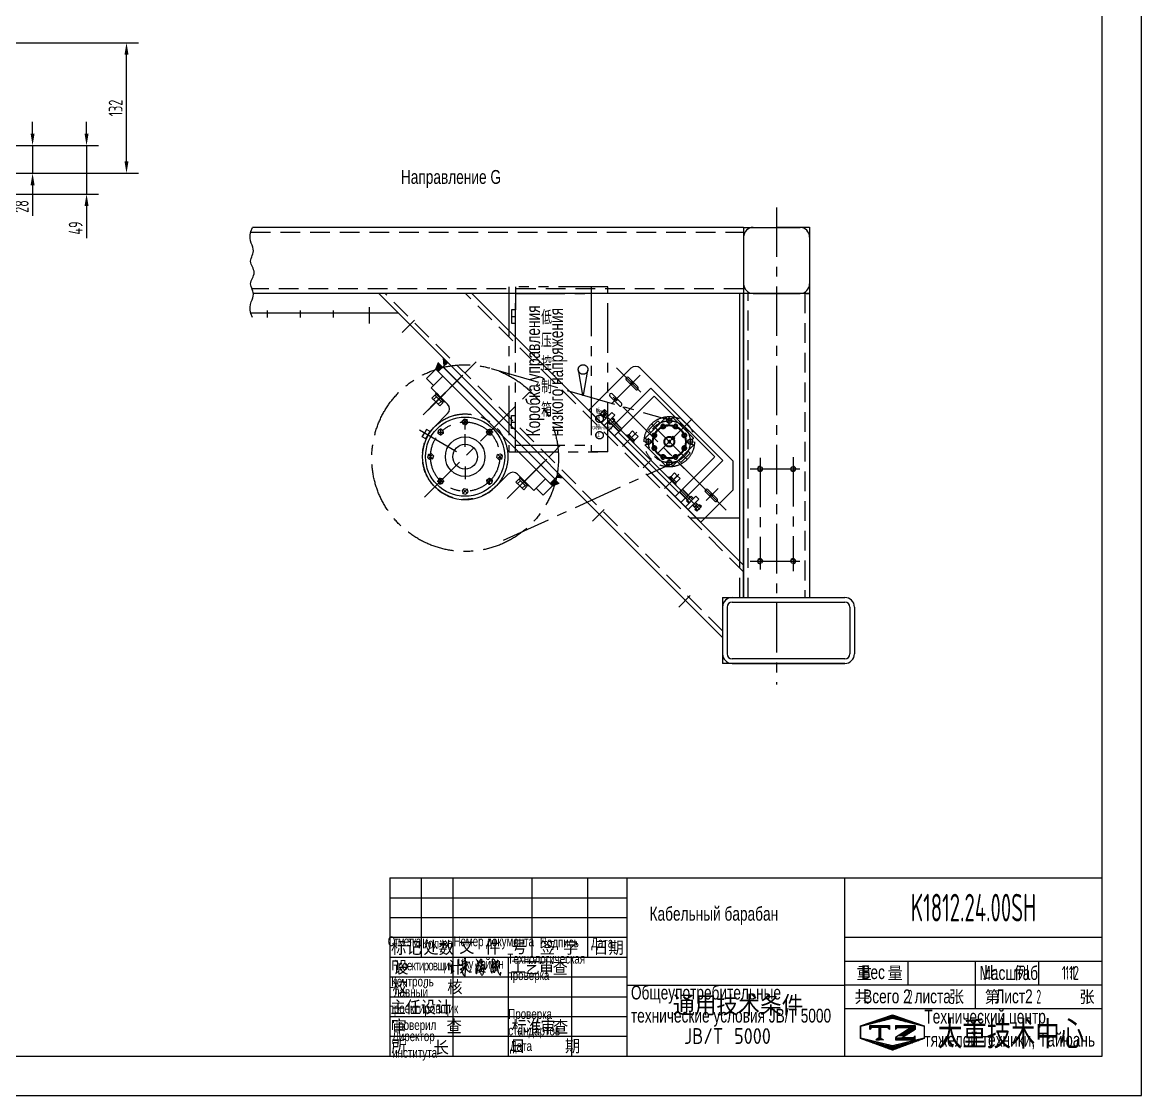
# Model space of a CAD drawing. Header units: millimetres. Extents: x 0 to 10092, y -1 to 7128.
# Drawn here: x 6697 to 10092, y 0 to 3254 of the extents above; entities that cross this region are included whole.
import ezdxf
from ezdxf.enums import TextEntityAlignment as Align

# ---------------------------------------------------------------- set-up
doc = ezdxf.new("R2010")
doc.units = ezdxf.units.MM
doc.header["$LTSCALE"] = 120
for name, pattern in [('F', [0.75, 0.5, -0.25]), ('G', [2, 1.25, -0.25, 0.25, -0.25]), ('K', [2.5, 1.25, -0.25, 0.25, -0.25, 0.25, -0.25])]:
    doc.linetypes.add(name, pattern=pattern)
for name, color, linetype in [('01', 7, 'Continuous'), ('02', 1, 'Continuous'), ('04', 2, 'F'), ('05', 4, 'G'), ('07', 6, 'K'), ('08', 1, 'Continuous'), ('11', 3, 'Continuous'), ('THICK', 7, 'Continuous')]:
    doc.layers.add(name, color=color, linetype=linetype)
doc.styles.add('HZLIB', font='TXT', dxfattribs={"width": 0.8, "bigfont": 'hztxt.shx'})
doc.styles.get("Standard").update_dxf_attribs({"font": 'isocp', "width": 0.707, "bigfont": 'intecad.shx'})
doc.dimstyles.new('INTE', dxfattribs={"dimscale": 12, "dimtxt": 3.5, "dimasz": 3, "dimexe": 3, "dimexo": 0, "dimgap": 1, "dimtad": 1, "dimdec": 3, "dimdsep": 46, "dimtxsty": 'Standard', "dimcen": 0, "dimclrd": 1, "dimclre": 1, "dimclrt": 3, "dimaunit": 1, "dimadec": 0, "dimazin": 0, "dimtfac": 1, "dimtdec": 3, "dimtmove": 0, "dimatfit": 0, "dimfxl": 3, "dimarcsym": 0})

# ---------------------------------------------------------------- blocks, each defined once
blk = doc.blocks.new('A$C5E6C1A89')
for p, q in [((0, 6), (3, 7.7)), ((0, 6), (3, 4.2)), ((3, 11.1), (6, 9.4)), ((3, 11.1), (3, 7.7)), ((3, 4.2), (3, 0.8)), ((3, 0.8), (6, 2.5)), ((6, 9.4), (9, 11.1)), ((6, 2.5), (9, 0.8)), ((9, 11.1), (9, 7.7)), ((9, 7.7), (11.9, 6)), ((9, 4.2), (11.9, 6)), ((9, 4.2), (9, 0.8))]:
    blk.add_line(p, q)
blk.add_circle((6, 6), 5.97)
blk = doc.blocks.new('ERWEREW')
at = {"layer": '07', "color": 6, "linetype": 'K'}
for p, q in [((2799.4, 3793.8), (2787.5, 3805.7)), ((2799.1, 3804.8), (2794.7, 3809.3)), ((2796.8, 3814.4), (2879.9, 3814.4)), ((2875.9, 3792.4), (2890.6, 3807.1)), ((2877.8, 3805.1), (2882, 3809.3)), ((2778.8, 3796.4), (2778.8, 3713.3)), ((2788.4, 3794), (2783.9, 3798.5)), ((2834.4, 3774.3), (2834.4, 3766.3)), ((2834.4, 3774.3), (2842.3, 3774.3)), ((2842.3, 3774.3), (2842.3, 3766.3)), ((2888.6, 3794.4), (2892.8, 3798.5)), ((2897.9, 3796.4), (2897.9, 3713.3)), ((2795.3, 3754.9), (2883.1, 3754.9)), ((2834.4, 3766.3), (2842.3, 3766.3)), ((2783.9, 3711.2), (2788, 3715.3)), ((2785.8, 3702.3), (2801.1, 3717.6)), ((2794.7, 3700.4), (2798.8, 3704.6)), ((2891, 3702.2), (2875.5, 3717.7)), ((2882, 3700.4), (2877.5, 3704.9)), ((2892.8, 3711.2), (2888.3, 3715.7)), ((2796.8, 3695.3), (2879.9, 3695.3))]:
    blk.add_line(p, q, dxfattribs=at)
for radius in [50.8, 3.42]:
    blk.add_circle((2838.3, 3754.9), radius, dxfattribs=at)
for centre, radius, start, end in [((2838.3, 3754.9), 63.5, 122.1372, 146.9016), ((2793.4, 3799.8), 7.63, 221.5539, 48.4461), ((2796.8, 3811.4), 3, 90, 225), ((2818.9, 3801.8), 8.03, 207.0316, 17.9684), ((2838.3, 3754.9), 50.8, 74.2343, 105.7657), ((2838.3, 3754.9), 48.8, 76.4553, 103.5447), ((2857.8, 3801.8), 8.03, 162.0316, 332.9684), ((2838.3, 3754.9), 63.5, 29.6063, 58.3724), ((2883.2, 3799.8), 7.62, 135, 315), ((2879.9, 3811.4), 3, 315, 90), ((2781.8, 3796.4), 3, 45, 180), ((2838.3, 3754.9), 50.8, 164.2343, 195.7657), ((2791.4, 3774.3), 8.03, 252.0316, 62.9684), ((2838.3, 3754.9), 50.8, 119.2343, 150.7657), ((2838.3, 3754.9), 48.8, 121.4553, 148.5447), ((2838.3, 3754.9), 15.9, 104.5232, 75.4768), ((2838.3, 3754.9), 13.9, 106.6736, 73.3264), ((2838.3, 3754.9), 50.8, 29.2343, 60.7657), ((2838.3, 3754.9), 48.8, 31.4553, 58.5447), ((2885.3, 3774.3), 8.03, 117.0316, 287.9684), ((2838.3, 3754.9), 50.8, 344.2343, 15.7657), ((2894.9, 3796.4), 3, 0, 135), ((2791.4, 3735.4), 8.03, 297.0316, 107.9684), ((2838.3, 3754.9), 48.8, 166.4553, 193.5447), ((2885.3, 3735.4), 8.03, 72.0316, 242.9684), ((2838.3, 3754.9), 48.8, 346.4553, 13.5447), ((2781.8, 3713.3), 3, 180, 315), ((2838.3, 3754.9), 63.5, 208.4941, 235.3568), ((2793.4, 3710), 7.62, 315, 135), ((2796.8, 3698.3), 3, 135, 270), ((2838.3, 3754.9), 50.8, 209.2343, 240.7657), ((2838.3, 3754.9), 48.8, 211.4553, 238.5447), ((2818.9, 3707.9), 8.03, 342.0316, 152.9684), ((2838.3, 3754.9), 50.8, 254.2343, 285.7657), ((2838.3, 3754.9), 48.8, 256.4553, 283.5447), ((2857.8, 3707.9), 8.03, 27.0316, 197.9684), ((2838.3, 3754.9), 50.8, 299.2343, 330.7657), ((2838.3, 3754.9), 48.8, 301.4553, 328.5447), ((2838.3, 3754.9), 63.5, 301.38, 325.029), ((2883.2, 3710), 7.63, 41.5539, 228.4461), ((2879.9, 3698.3), 3, 270, 45), ((2894.9, 3713.3), 3, 225, 0)]:
    blk.add_arc(centre, radius, start, end, dxfattribs=at)
for p, rotation in [((2818.9, 3793.3), 45), ((2797.4, 3768.3), 90), ((2876.8, 3774.3), 315), ((2799.8, 3735.4), 135), ((2879.3, 3741.4), 270), ((2824.9, 3713.9), 180), ((2857.8, 3716.4), 225)]:
    blk.add_blockref('A$C5E6C1A89', p, dxfattribs=dict(at, rotation=rotation))
blk.add_blockref('A$C5E6C1A89', (2851.8, 3795.8), dxfattribs=at)
blk = doc.blocks.new('A$C59D37066')
blk.add_line((401.3, 51.6), (141.3, 51.6))
at = {"layer": '01', "color": 7, "linetype": 'Continuous'}
for p, q in [((31.3, 205.6), (31.3, 25.6)), ((271.3, 225.6), (51.3, 225.6)), ((271.3, 225.6), (450.3, 225.6)), ((511.3, 164.6), (450.3, 225.6)), ((46.3, 180.6), (86.3, 180.6)), ((86.3, 170.6), (46.3, 170.6)), ((271.3, 195.6), (141.3, 195.6)), ((141.3, 195.6), (141.3, 51.6)), ((271.3, 195.6), (401.3, 195.6)), ((401.3, 194.6), (401.3, 50.6)), ((511.3, 164.6), (511.3, 25.6)), ((46.3, 110.6), (86.3, 110.6)), ((496.3, 110.6), (456.3, 110.6)), ((86.3, 100.6), (46.3, 100.6)), ((456.3, 100.6), (496.3, 100.6)), ((141.3, 51.6), (141.3, 25.6)), ((401.3, 41.6), (141.3, 41.6)), ((401.3, 51.6), (401.3, 25.6)), ((511.3, 25.6), (31.3, 25.6))]:
    blk.add_line(p, q, dxfattribs=at)
at = {"layer": '01'}
for p, q in [((201.7, 150.6), (201.7, 130.6)), ((201.7, 150.6), (211.7, 150.6)), ((211.7, 150.6), (211.7, 130.6)), ((340.8, 150.6), (330.8, 150.6)), ((330.8, 150.6), (330.8, 130.6)), ((340.8, 150.6), (340.8, 130.6)), ((201.7, 110.6), (201.7, 130.6)), ((201.7, 110.6), (211.7, 110.6)), ((211.7, 110.6), (211.7, 130.6)), ((330.8, 110.6), (330.8, 130.6)), ((340.8, 110.6), (330.8, 110.6)), ((340.8, 110.6), (340.8, 130.6)), ((97.3, 70.6), (85.3, 70.6)), ((85.3, 70.6), (85.3, 25.6)), ((97.3, 25.6), (97.3, 70.6)), ((169.3, 74.7), (169.3, 58.7)), ((181.3, 74.7), (169.3, 74.7)), ((181.3, 74.7), (193.3, 74.7)), ((193.3, 74.7), (193.3, 58.7)), ((349.3, 74.7), (349.3, 58.7)), ((361.3, 74.7), (349.3, 74.7)), ((361.3, 74.7), (373.3, 74.7)), ((373.3, 74.7), (373.3, 58.7)), ((445.3, 70.6), (457.3, 70.6)), ((445.3, 25.6), (445.3, 70.6)), ((457.3, 70.6), (457.3, 25.6)), ((63.8, 50.6), (63.8, 60.6)), ((63.8, 60.6), (71.3, 60.6)), ((71.3, 56.6), (63.8, 56.6)), ((63.8, 50.6), (63.8, 40.6)), ((71.3, 44.6), (63.8, 44.6)), ((63.8, 40.6), (71.3, 40.6)), ((71.3, 60.6), (71.3, 50.6)), ((71.3, 56.6), (85.3, 56.6)), ((71.3, 40.6), (71.3, 50.6)), ((71.3, 44.6), (85.3, 44.6)), ((76.5, 56.6), (76.5, 50.6)), ((76.5, 44.6), (76.5, 50.6)), ((108.1, 60.6), (97.3, 60.6)), ((108.1, 56.6), (97.3, 56.6)), ((108.1, 44.6), (97.3, 44.6)), ((108.1, 40.6), (97.3, 40.6)), ((108.1, 50.6), (108.1, 60.6)), ((108.1, 56.6), (141.3, 56.6)), ((108.1, 50.6), (108.1, 40.6)), ((108.1, 44.6), (141.3, 44.6)), ((141.3, 56.6), (141.3, 50.6)), ((141.3, 44.6), (141.3, 50.6)), ((166.3, 54.6), (166.3, 51.6)), ((181.3, 54.6), (166.3, 54.6)), ((166.3, 51.6), (181.3, 51.6)), ((169.1, 58.7), (169.1, 54.6)), ((181.3, 58.7), (169.1, 58.7)), ((169.1, 54.6), (181.3, 54.6)), ((169.3, 58.7), (181.3, 58.7)), ((181.3, 58.7), (193.5, 58.7)), ((193.3, 58.7), (181.3, 58.7)), ((181.3, 54.6), (196.3, 54.6)), ((193.5, 54.6), (181.3, 54.6)), ((196.3, 51.6), (181.3, 51.6)), ((193.5, 58.7), (193.5, 54.6)), ((196.3, 54.6), (196.3, 51.6)), ((346.3, 54.6), (346.3, 51.6)), ((361.3, 54.6), (346.3, 54.6)), ((346.3, 51.6), (361.3, 51.6)), ((349.1, 58.7), (349.1, 54.6)), ((361.3, 58.7), (349.1, 58.7)), ((349.1, 54.6), (361.3, 54.6)), ((349.3, 58.7), (361.3, 58.7)), ((361.3, 58.7), (373.5, 58.7)), ((373.3, 58.7), (361.3, 58.7)), ((361.3, 54.6), (376.3, 54.6)), ((373.5, 54.6), (361.3, 54.6)), ((376.3, 51.6), (361.3, 51.6)), ((373.5, 58.7), (373.5, 54.6)), ((376.3, 54.6), (376.3, 51.6)), ((445.3, 56.6), (401.3, 56.6)), ((401.3, 44.6), (401.3, 56.6)), ((445.3, 44.6), (401.3, 44.6)), ((434.5, 60.6), (445.3, 60.6)), ((434.5, 60.6), (434.5, 40.6)), ((434.5, 40.6), (445.3, 40.6)), ((471.3, 56.6), (457.3, 56.6)), ((471.3, 44.6), (457.3, 44.6)), ((466, 56.6), (466, 50.6)), ((466, 44.6), (466, 50.6)), ((471.3, 60.6), (471.3, 50.6)), ((478.8, 60.6), (471.3, 60.6)), ((471.3, 56.6), (478.8, 56.6)), ((471.3, 40.6), (471.3, 50.6)), ((471.3, 44.6), (478.8, 44.6)), ((478.8, 40.6), (471.3, 40.6)), ((478.8, 50.6), (478.8, 60.6)), ((478.8, 50.6), (478.8, 40.6)), ((85.3, 25.6), (97.3, 25.6)), ((457.3, 25.6), (445.3, 25.6))]:
    blk.add_line(p, q, dxfattribs=at)
for centre in [(226.4, 175.5), (316.2, 175.5), (226.4, 85.7), (316.2, 85.7)]:
    blk.add_circle(centre, 7.5, dxfattribs=at)
at = {"layer": '01', "color": 7, "linetype": 'Continuous'}
blk.add_circle((271.3, 130.6), 50.8, dxfattribs=at)
for centre, radius, start, end in [((51.3, 205.6), 20, 90, 180), ((46.3, 175.6), 5, 90, 270), ((86.3, 175.6), 5, 270, 90), ((46.3, 105.6), 5, 90, 270), ((86.3, 105.6), 5, 270, 90), ((456.3, 105.6), 5, 90, 270), ((496.3, 105.6), 5, 270, 90)]:
    blk.add_arc(centre, radius, start, end, dxfattribs=at)
at = {"layer": '02'}
for p, q in [((85.3, 55.4), (76.5, 55.4)), ((85.3, 45.8), (76.5, 45.8)), ((141.3, 55.4), (108.1, 55.4)), ((141.3, 45.8), (108.1, 45.8)), ((401.3, 55.4), (434.5, 55.4)), ((401.3, 45.8), (434.5, 45.8)), ((457.3, 55.4), (466, 55.4)), ((457.3, 45.8), (466, 45.8))]:
    blk.add_line(p, q, dxfattribs=at)
at = {"layer": '04', "color": 2, "linetype": 'F'}
for p, q in [((116.3, 205.6), (426.3, 205.6)), ((116.3, 205.6), (116.3, 25.6)), ((426.3, 205.6), (426.3, 25.6))]:
    blk.add_line(p, q, dxfattribs=at)
at = {"layer": '05', "color": 4, "linetype": 'G'}
for p, q in [((66.3, 210.6), (66.3, 88)), ((271.3, 228.4), (271.3, 0)), ((476.3, 135.3), (476.3, 83)), ((181.3, 81.1), (181.3, 20.2)), ((361.3, 81.1), (361.3, 20.2))]:
    blk.add_line(p, q, dxfattribs=at)
at = {"layer": '05'}
for p, q in [((0, 175.6), (104.1, 175.6)), ((345.8, 130.6), (195.7, 130.6)), ((540.4, 105.6), (271.3, 105.6)), ((361.3, 77.9), (361.3, 30.8)), ((60.7, 50.6), (144.8, 50.6)), ((481.8, 50.6), (397.7, 50.6))]:
    blk.add_line(p, q, dxfattribs=at)
at = {"layer": '05', "color": 4, "linetype": 'G'}
blk.add_circle((271.3, 130.6), 63.5, dxfattribs=at)
at = {"layer": '01', "color": 7, "linetype": 'Continuous', "xscale": -1}
blk.add_blockref('ERWEREW', (3109.6, -3624.3), dxfattribs=at)
at = {"layer": '02', "width": 0.605172}
blk.add_text('●', height=2.5, dxfattribs=at).set_placement((340.8, 138.3), (342.3, 138.3), align=Align.FIT)
blk = doc.blocks.new('A$C68463009')
at = {"layer": '07', "color": 6, "linetype": 'K'}
for p, q in [((0, 500), (0, 0)), ((300, 500), (0, 500)), ((20, 500), (20, 430)), ((20, 480), (250, 480)), ((20, 0), (20, 480)), ((250, 500), (250, 0)), ((300, 0), (300, 500)), ((8, 430), (8, 390)), ((20, 430), (8, 430)), ((8, 410), (20, 410)), ((8, 390), (20, 390)), ((210.4, 248.7), (223.3, 171.7)), ((226.6, 171.7), (239.1, 246.9)), ((223.3, 171.7), (226.6, 171.7)), ((8, 70), (8, 110)), ((8, 110), (20, 110)), ((8, 90), (20, 90)), ((20, 70), (8, 70)), ((20, 0), (20, 70)), ((300, 50), (300, 100)), ((300, 0), (300, 50)), ((0, 0), (300, 0)), ((20, 20), (250, 20)), ((300, 0), (250, 0))]:
    blk.add_line(p, q, dxfattribs=at)
for centre, radius in [((224.9, 249.3), 14.5), ((275, 100), 11.2), ((275, 50), 11.2)]:
    blk.add_circle(centre, radius, dxfattribs=at)
at = {"layer": '07', "color": 6, "linetype": 'K', "char_height": 14, "attachment_point": 1}
for s, insert, width in [('启动', (263.2, 130), 25.356), ('停止', (263, 81.2), 25.358)]:
    blk.add_mtext(s, dxfattribs=dict(at, insert=insert, width=width))
at = {"layer": '11', "color": 3, "linetype": 'Continuous', "insert": (97.7, 428.6), "char_height": 42, "width": 5.286, "attachment_point": 1}
blk.add_mtext('低压控制箱', dxfattribs=at)
blk = doc.blocks.new('*U63')
at = {"layer": '01'}
for p, q in [((0, 8.9), (-8, 4.3)), ((-8, 4.3), (-8, 0)), ((-8, -4.3), (-8, 0)), ((8, 4.3), (0, 8.9)), ((8, 0), (8, 4.3)), ((8, 0), (8, -4.3)), ((0, -8.9), (-8, -4.3)), ((8, -4.3), (0, -8.9))]:
    blk.add_line(p, q, dxfattribs=at)
at = {"layer": '05'}
for p, q in [((-9.9, 0), (9.3, 0)), ((0, -10.7), (0, 10.3))]:
    blk.add_line(p, q, dxfattribs=at)
blk = doc.blocks.new('*D141')
at = {"layer": '08', "color": 1, "lineweight": -2}
for p, q in [((6728.3, 2916.7), (6728.3, 2952.7)), ((6310.3, 2880.7), (6764.3, 2880.7)), ((6728.3, 2880.7), (6728.3, 2796.7)), ((6305.5, 2796.7), (6764.3, 2796.7)), ((6728.3, 2760.7), (6728.3, 2667.3))]:
    blk.add_line(p, q, dxfattribs=at)
at = {"layer": '08', "color": 1}
for points in [[(6722.3, 2916.7), (6734.3, 2916.7), (6728.3, 2880.7)], [(6722.3, 2760.7), (6734.3, 2760.7), (6728.3, 2796.7)]]:
    blk.add_solid(points, dxfattribs=at)
at = {"layer": 'Defpoints', "color": 0}
for p in [(6310.3, 2880.7), (6305.5, 2796.7), (6728.3, 2796.7)]:
    blk.add_point(p, dxfattribs=at)
at = {"layer": '08', "color": 3, "insert": (6695.3, 2696), "char_height": 42, "attachment_point": 5, "rotation": 90}
blk.add_mtext('28', dxfattribs=at)
blk = doc.blocks.new('*D142')
at = {"layer": '08', "color": 1, "lineweight": -2}
for p, q in [((6892, 2916.7), (6892, 2952.7)), ((6265.3, 2880.7), (6928, 2880.7)), ((6892, 2880.7), (6892, 2733.7)), ((6158.5, 2733.7), (6928, 2733.7)), ((6892, 2697.7), (6892, 2600))]:
    blk.add_line(p, q, dxfattribs=at)
at = {"layer": '08', "color": 1}
for points in [[(6886, 2916.7), (6898, 2916.7), (6892, 2880.7)], [(6886, 2697.7), (6898, 2697.7), (6892, 2733.7)]]:
    blk.add_solid(points, dxfattribs=at)
at = {"layer": 'Defpoints', "color": 0}
for p in [(6265.3, 2880.7), (6158.5, 2733.7), (6892, 2733.7)]:
    blk.add_point(p, dxfattribs=at)
at = {"layer": '08', "color": 3, "insert": (6859, 2630.8), "char_height": 42, "attachment_point": 5, "rotation": 90}
blk.add_mtext('49', dxfattribs=at)
blk = doc.blocks.new('*D149')
at = {"layer": '08', "color": 1, "lineweight": -2}
for p, q in [((6664.1, 3192.7), (7049.1, 3192.7)), ((7013.1, 2832.7), (7013.1, 3156.7)), ((6305.5, 2796.7), (7049.1, 2796.7))]:
    blk.add_line(p, q, dxfattribs=at)
at = {"layer": '08', "color": 1}
for points in [[(7007.1, 3156.7), (7019.1, 3156.7), (7013.1, 3192.7)], [(7007.1, 2832.7), (7019.1, 2832.7), (7013.1, 2796.7)]]:
    blk.add_solid(points, dxfattribs=at)
at = {"layer": 'Defpoints', "color": 0}
for p in [(6664.1, 3192.7), (7013.1, 3192.7), (6305.5, 2796.7)]:
    blk.add_point(p, dxfattribs=at)
at = {"layer": '08', "color": 3, "insert": (6980.1, 2994.7), "char_height": 42, "attachment_point": 5, "rotation": 90}
blk.add_mtext('132', dxfattribs=at)
blk = doc.blocks.new('*X171')
at = {"color": 0}
for p, q in [((122.34, 4.5), (123.72, 4.5)), ((122.82, 4.8), (123.24, 4.8))]:
    blk.add_line(p, q, dxfattribs=at)
blk = doc.blocks.new('*X170')
at = {"color": 0}
for p, q in [((120.53, 7.8), (125.53, 7.8)), ((120.53, 7.5), (125.53, 7.5)), ((120.53, 7.2), (120.79, 7.2)), ((125.27, 7.2), (125.53, 7.2))]:
    blk.add_line(p, q, dxfattribs=at)
blk = doc.blocks.new('*X169')
at = {"color": 0}
for p, q in [((120.66, 8.7), (121.92, 8.7)), ((121.52, 9), (123.12, 9)), ((122.38, 9.3), (124.32, 9.3)), ((123.24, 9.6), (125.52, 9.6)), ((124.1, 9.9), (128.52, 9.9)), ((124.97, 10.2), (127.67, 10.2)), ((125.83, 10.5), (126.82, 10.5)), ((127.02, 9.6), (129.37, 9.6)), ((128.22, 9.3), (130.22, 9.3)), ((129.42, 9), (131.07, 9)), ((130.62, 8.7), (131.92, 8.7)), ((118.22, 7.8), (118.32, 7.8)), ((118.22, 7.5), (118.27, 7.5)), ((118.22, 7.2), (118.27, 7.2)), ((118.22, 6.9), (118.27, 6.9)), ((118.22, 6.6), (118.27, 6.6)), ((118.22, 6.3), (118.27, 6.3)), ((118.22, 6), (118.27, 6)), ((118.22, 5.7), (118.27, 5.7)), ((118.94, 8.1), (119.52, 8.1)), ((119.8, 8.4), (120.72, 8.4)), ((131.82, 8.4), (132.77, 8.4)), ((133.02, 8.1), (133.62, 8.1)), ((134.22, 7.8), (134.32, 7.8)), ((134.27, 7.5), (134.32, 7.5)), ((134.27, 7.2), (134.32, 7.2)), ((134.27, 6.9), (134.32, 6.9)), ((134.27, 6.6), (134.32, 6.6)), ((134.27, 6.3), (134.32, 6.3)), ((134.27, 6), (134.32, 6)), ((134.27, 5.7), (134.32, 5.7)), ((118.22, 5.4), (118.27, 5.4)), ((118.22, 5.1), (118.27, 5.1)), ((118.22, 4.8), (118.27, 4.8)), ((118.79, 4.5), (119.42, 4.5)), ((119.61, 4.2), (120.62, 4.2)), ((120.43, 3.9), (121.82, 3.9)), ((121.26, 3.6), (123.02, 3.6)), ((122.08, 3.3), (124.22, 3.3)), ((122.91, 3), (125.42, 3)), ((127.12, 3), (129.7, 3)), ((128.32, 3.3), (130.51, 3.3)), ((129.52, 3.6), (131.32, 3.6)), ((130.72, 3.9), (132.14, 3.9)), ((131.92, 4.2), (132.95, 4.2)), ((133.12, 4.5), (133.76, 4.5)), ((134.27, 5.4), (134.32, 5.4)), ((134.27, 5.1), (134.32, 5.1)), ((134.27, 4.8), (134.32, 4.8)), ((123.73, 2.7), (128.89, 2.7)), ((124.55, 2.4), (128.07, 2.4)), ((125.38, 2.1), (127.26, 2.1)), ((126.2, 1.8), (126.45, 1.8))]:
    blk.add_line(p, q, dxfattribs=at)
blk = doc.blocks.new('*X172')
at = {"color": 0}
for p, q in [((127.06, 7.8), (132.06, 7.8)), ((127.06, 7.5), (132.06, 7.5)), ((127.06, 7.2), (127.32, 7.2)), ((128.3, 5.7), (130.1, 5.7)), ((128.77, 6), (130.57, 6)), ((129.23, 6.3), (131.04, 6.3)), ((129.7, 6.6), (131.51, 6.6)), ((130.16, 6.9), (131.98, 6.9)), ((130.62, 7.2), (132.06, 7.2)), ((127.84, 5.4), (129.64, 5.4))]:
    blk.add_line(p, q, dxfattribs=at)
blk = doc.blocks.new('*X173')
at = {"color": 0}
for p, q in [((127.06, 4.8), (132.06, 4.8)), ((127.06, 4.5), (132.06, 4.5)), ((131.84, 5.1), (132.06, 5.1))]:
    blk.add_line(p, q, dxfattribs=at)
blk = doc.blocks.new('A$C054950F6')
at = {"layer": '11', "color": 3, "linetype": 'Continuous'}
for points in [[(3.3, 39.6), (4.8, 37.2), (5.3, 31), (5.2, 30.5), (6.3, 30.6), (17.8, 35.6), (16.7, 35.6), (15.7, 35.7), (12.2, 38.2), (12.3, 41.9), (12.1, 46.1), (12.3, 46.3), (12.4, 45.7), (12.3, 44.3), (12.4, 43), (12.2, 41), (12.4, 39.7), (12.1, 0.9), (12.1, 0.5), (8, 5.3), (0.9, 18), (0.8, 17.9), (15.9, 26.9), (16.6, 27.2), (15, 25.6), (12.4, 22.8), (9.9, 18.8), (7.2, 15.2), (5.2, 12.7), (3, 10.1), (0.7, 8.2), (10.3, 19.7), (10.5, 20.6), (16.6, 16.1), (19.4, 13.7), (21.9, 11.9), (23, 10.7), (25.8, 10.6), (28.3, 10.6)], [(43, 41), (44.9, 38.3), (45.8, 35.9), (45.8, 34.6), (44.3, 32.5), (42.6, 31.6)]]:
    blk.add_spline(points, degree=3, dxfattribs=at)
at = {"layer": '11'}
for points in [[(39.9, 30.7), (39.5, 28.7), (40, 25.7), (40.3, 23.5), (39.9, 17.5), (39.8, 8.8), (41.2, 5.6), (42.1, 6.7), (42.6, 9.5), (44.7, 19), (45.8, 24.2), (47.4, 29.8), (48.8, 35.2), (52.4, 42.1), (52.9, 42.6), (54.3, 41.8), (54.1, 38.8), (52.1, 35.2), (51.2, 32.3), (53.9, 33.4), (55.9, 35), (58.2, 36.8), (58.2, 37.2), (55.4, 33.8), (54.1, 30.9), (52.8, 27.5), (50.8, 20.2), (48.1, 11.7), (47.5, 9.5), (50.1, 11.4), (52.8, 12.1), (56.8, 12.1), (60.1, 11.2), (63.6, 9.7)], [(93.9, 40.6), (95.3, 39.6), (96.5, 38.6), (96.8, 37.3)], [(43.4, 14.3), (45.9, 15.3), (49.7, 16.2), (53, 17.5), (57, 18.5), (59.4, 18.3), (62.2, 18.4), (65.3, 17.2)], [(53.3, 24.4), (57.8, 27.3), (59.3, 26.7), (59.7, 23.4), (59.5, 19), (58.7, 11.7), (57.8, 6.7), (56.4, 3.3), (55.7, 2.2), (55.7, 1.9), (54.2, 3.4), (52.8, 5.6), (51.6, 8.7)], [(53.2, 17.5), (53.7, 15), (52.7, 13.6)], [(54.8, 23.5), (55.2, 20.6), (55, 19.4)], [(95.6, 28), (96, 26.7), (96.1, 25.3), (95.6, 23.1), (93, 16.5), (91.5, 14.6), (89.9, 13.3)]]:
    blk.add_spline(points, degree=3, dxfattribs=at)
blk.add_open_spline([(80.3, 12.5), (80.3, 11.9), (80.4, 10.4), (80.5, 7), (79.6, 9.2), (79.1, 10.5), (78.2, 12.6), (78.4, 15), (77.9, 17.8), (78.6, 20.6), (79.4, 23.5), (79.1, 28.5), (83.7, 29.3), (87.3, 31.9), (90.4, 33.6), (91.9, 35.8), (93.6, 35.2), (91.5, 32.4), (89.5, 28.8), (89.2, 24.7), (82.2, 18.5), (85, 21.3), (86.4, 21.9), (87.8, 24.3), (89.9, 21.8), (87.6, 15.9), (88.6, 18.8), (87.5, 14.4), (87.3, 13.1), (86.7, 7.2), (85.9, 9.3), (85.4, 10), (84.7, 11.1), (84.5, 13), (84.1, 14.7), (83.2, 16.4), (83.3, 19.6), (82.2, 23.4), (82, 29.9), (82.8, 35.5), (80.5, 44.7), (85.1, 42.7), (87, 40.4), (88.2, 37.3), (89.2, 34.5), (89.7, 31.2), (90.9, 27), (93.1, 20.7), (95.1, 14.3), (97.2, 8), (99.1, 5.2), (102.2, 0.1), (102.1, 5.4), (102.6, 7.5), (102.8, 9.2), (102.8, 9.7)], degree=3, knots=[19.611457, 19.611457, 19.611457, 19.611457, 21.761136, 24.03852, 25.127101, 26.874809, 28.927338, 31.69047, 33.967846, 37.443215, 40.143077, 43.033837, 46.853705, 52.268438, 56.043107, 58.224383, 58.526909, 61.012788, 64.760088, 72.494874, 77.102461, 78.373317, 81.717969, 83.187962, 84.260957, 89.553387, 89.730948, 92.483928, 95.050196, 99.300146, 99.927968, 100.785158, 101.990845, 103.819829, 106.356734, 107.537157, 109.419645, 114.346467, 120.990896, 128.08363, 135.095798, 137.114492, 140.672966, 144.210308, 146.936625, 149.595501, 153.973861, 160.021666, 169.647295, 174.449933, 179.039212, 182.293291, 185.378733, 188.81987, 190.356691, 190.356691, 190.356691, 190.356691], dxfattribs=at)
blk = doc.blocks.new('*U174')
at = {"layer": 'THICK'}
for p, q in [((-180, 45), (-180, 0)), ((-180, 45), (0, 45)), ((-172, 44.98), (-172, 45)), ((-172, 25), (-172, 45)), ((-164, 0), (-164, 45)), ((-144, 25), (-144, 45)), ((-130, 25), (-130, 45)), ((-120, 0), (-120, 45)), ((-65, 0), (-65, 45)), ((0, 0), (0, 45)), ((-180, 30), (-120, 30)), ((-65, 30), (0, 30)), ((-180, 25), (-120, 25)), ((-150, 0), (-150, 25)), ((-134, 0), (-134, 25)), ((-65, 24), (0, 24)), ((-49, 18), (-49, 24)), ((-32, 12), (-32, 24)), ((-16, 18), (-16, 24)), ((-120, 17.93), (-65, 17.93)), ((-65, 18), (0, 18)), ((-65, 12), (0, 12)), ((-180, 0), (0, 0))]:
    blk.add_line(p, q, dxfattribs=at)
at = {"layer": 'THICK', "color": 3}
for p, q in [((-180, 40), (-120, 40)), ((-180, 35), (-120, 35)), ((-180, 20), (-120, 20)), ((-180, 15), (-120, 15)), ((-180, 10), (-120, 10)), ((-61.04, 7.61), (-52.93, 10.43)), ((-60.99, 7.54), (-52.99, 9.54)), ((-52.99, 9.54), (-44.99, 7.54)), ((-52.93, 10.43), (-44.93, 7.61)), ((-61.04, 4.46), (-61.04, 7.61)), ((-60.99, 4.54), (-60.99, 7.54)), ((-58.73, 6.7), (-58.73, 7.7)), ((-58.73, 7.7), (-53.73, 7.7)), ((-58.23, 7.2), (-58.73, 6.7)), ((-54.23, 7.2), (-58.23, 7.2)), ((-56.45, 7.2), (-56.45, 4.46)), ((-56.23, 7.2), (-56.23, 4.46)), ((-55.98, 7.2), (-55.98, 4.46)), ((-53.73, 6.7), (-54.23, 7.2)), ((-53.73, 7.7), (-53.73, 6.7)), ((-52.2, 7.7), (-52.2, 6.7)), ((-52.2, 7.7), (-47.2, 7.7)), ((-52.2, 6.7), (-51.7, 7.2)), ((-48.26, 7.2), (-52.2, 4.65)), ((-51.7, 7.2), (-48.26, 7.2)), ((-47.2, 6.71), (-49.76, 5.07)), ((-47.2, 7.7), (-47.2, 6.7)), ((-44.99, 7.54), (-44.99, 4.54)), ((-44.93, 7.61), (-44.93, 4.46)), ((-180, 5), (-120, 5)), ((-52.93, 1.51), (-61.04, 4.46)), ((-52.99, 2.54), (-60.99, 4.54)), ((-56.23, 4.69), (-57.2, 4.08)), ((-57.2, 4.08), (-56.23, 4.08)), ((-56.23, 4.69), (-55.26, 4.08)), ((-55.26, 4.08), (-56.23, 4.08)), ((-44.99, 4.54), (-52.99, 2.54)), ((-44.93, 4.46), (-52.93, 1.51)), ((-52.2, 4.65), (-52.2, 4.08)), ((-52.2, 4.08), (-47.2, 4.08)), ((-49.76, 5.07), (-50.52, 4.58)), ((-47.7, 4.58), (-50.52, 4.58)), ((-47.2, 5.08), (-47.7, 4.58)), ((-47.2, 4.08), (-47.2, 5.08))]:
    blk.add_line(p, q, dxfattribs=at)
at = {"xscale": 0.1000000000000227, "yscale": 0.1000000000000014, "zscale": 0.1}
blk.add_blockref('A$C054950F6', (-162.24, 20.19), dxfattribs=at)
at = {"layer": 'THICK', "color": 3}
for name in ['*X169', '*X170', '*X172', '*X171', '*X173']:
    blk.add_blockref(name, (-179.26, -0.24), dxfattribs=at)
at = {"layer": '11', "width": 0.614783}
blk.add_text('1:1', height=3.5, dxfattribs=at).set_placement((-9.24, 19.25), (-6.76, 19.25), align=Align.FIT)
at = {"layer": 'THICK', "color": 3}
for s, height, p in [('标记', 3.5, (-175.84, 27.44)), ('处数', 3.5, (-167.69, 27.44)), ('文', 3.5, (-160.55, 27.69)), ('件', 3.5, (-153.97, 27.57)), ('号', 3.5, (-147.27, 27.57)), ('日期', 3.5, (-124.75, 27.41)), ('工', 3.5, (-147.58, 22.5)), ('艺', 3.5, (-144.03, 22.5)), ('审', 3.5, (-140.42, 22.5)), ('查', 3.5, (-136.94, 22.36)), ('通用技术条件', 5, (-91.97, 12.99)), ('共          张', 3.5, (-48.72, 15.02)), ('第          张', 3.5, (-15.74, 15.02)), ('标', 3.5, (-147.32, 7.46)), ('准', 3.5, (-143.65, 7.46)), ('审', 3.5, (-140.04, 7.46)), ('查', 3.5, (-136.84, 7.46)), ('所', 3.5, (-177.7, 2.53)), ('长', 3.5, (-167.02, 2.21))]:
    blk.add_text(s, height=height, dxfattribs=at).set_placement(p, align=Align.MIDDLE)
for s, p in [('签 字', (-142.1, 25.56)), ('设     计', (-179.18, 20.57)), ('重  量', (-62.07, 19.09)), ('比  例', (-30.16, 19.17)), ('校     核', (-179.36, 15.59)), ('主任设计', (-179.87, 10.5)), ('审     查', (-179.54, 5.64)), ('日     期', (-149.6, 0.66))]:
    blk.add_text(s, height=3.5, dxfattribs=at).set_placement(p)
at = {"layer": 'THICK', "color": 3, "width": 0.8}
blk.add_text('太重技术中心', height=7, dxfattribs=at).set_placement((-41.48, 1.9))
at = {"layer": 'THICK', "color": 3, "style": 'HZLIB', "width": 0.8}
blk.add_text('JB/T 5000', height=4, dxfattribs=at).set_placement((-105.63, 3.05))
blk = doc.blocks.new('*U176')
at = {"layer": '01'}
for points in [[(831, 10), (831, 584)], [(25, 10), (831, 10)]]:
    blk.add_lwpolyline(points, dxfattribs=at)
at = {"layer": '02'}
for points in [[(841, 0), (841, 594)], [(0, 0), (841, 0)]]:
    blk.add_lwpolyline(points, dxfattribs=at)

msp = doc.modelspace()

# ---------------------------------------------------------------- hatches: boundary and pattern name
at = {"layer": '01'}
for points in [[(7958.8649, 2195.524), (7962.1771, 2198.8361), (7959.9347, 2222.7385), (7951.7939, 2202.5951)], [(8305.3473, 1849.0417), (8298.2762, 1856.1128), (8301.5883, 1859.4249), (8325.4907, 1857.1825)]]:
    msp.add_hatch(color=256, dxfattribs=at).paths.add_polyline_path(points)
at = {"layer": '01', "linetype": 'Continuous'}
for points in [[(7972.6872, 2209.986), (7961.8572, 2199.156), (7959.6149, 2223.0584)], [(7987.4691, 2223.4884), (7976.639, 2212.6584), (7974.3967, 2236.5608)], [(8325.1708, 1857.5024), (8312.0985, 1870.5748), (8301.2685, 1859.7447)], [(8339.9527, 1871.0048), (8326.8803, 1884.0772), (8316.0503, 1873.2472)]]:
    msp.add_hatch(color=7, dxfattribs=at).paths.add_polyline_path(points)
at = {"layer": '07', "linetype": 'K'}
for points in [[(7973.0071, 2209.6662), (7962.1771, 2198.8361), (7959.9347, 2222.7385)], [(8325.4907, 1857.1825), (8312.4183, 1870.2549), (8301.5883, 1859.4249)]]:
    msp.add_hatch(color=6, dxfattribs=at).paths.add_polyline_path(points)

# ---------------------------------------------------------------- linework, layer by layer
at = {"layer": '01'}
for p, q in [((8884.9641, 2632.4325), (7394.9628, 2632.4325)), ((8884.9641, 2632.4325), (8870.9641, 2632.4325)), ((8884.9641, 2632.4325), (8884.9641, 2461.4325)), ((8884.9641, 2632.4325), (8913.9641, 2632.4325)), ((8884.9641, 2632.4325), (8884.9641, 1510.4362)), ((8984.9641, 2632.9325), (9084.9641, 2632.9325)), ((9084.9641, 2632.9325), (9084.9641, 2431.9325)), ((8884.9641, 2603.4325), (8884.9641, 2602.4325)), ((9084.9641, 2603.4325), (9084.9641, 2461.4325)), ((8884.9641, 2432.4325), (7397.8334, 2432.4325)), ((8820.9641, 1389.4934), (7778.025, 2432.4325)), ((9084.9641, 2432.4325), (8884.9641, 2432.4325)), ((8884.9641, 1510.4362), (8884.9641, 2432.4325)), ((9055.9641, 2432.4325), (8913.9641, 2432.4325)), ((9055.9641, 2432.4325), (8913.9641, 2432.4325)), ((9055.9641, 2432.4325), (8913.9641, 2432.4325)), ((9084.9641, 2432.4325), (9084.9641, 1510.4362)), ((7838.025, 2372.4325), (7389.9997, 2372.4325)), ((7951.7939, 2202.5951), (7959.9347, 2222.7385)), ((8312.7382, 1869.935), (7973.3269, 2209.3463)), ((7923.5096, 2174.3108), (7951.7939, 2202.5951)), ((7944.7228, 2153.0976), (7923.5096, 2174.3108)), ((7937.6517, 2146.0265), (7973.0071, 2181.3819)), ((7973.0071, 2181.3819), (7951.7939, 2202.5951)), ((8297.9563, 1856.4326), (7958.5451, 2195.8439)), ((8284.1341, 1870.2549), (7973.0071, 2181.3819)), ((7987.1492, 2096.5291), (7937.6517, 2146.0265)), ((8602.9954, 2145.3868), (8475.7162, 2018.1076)), ((8822.1985, 1926.1837), (8602.9954, 2145.3868)), ((7939.5857, 2115.1012), (7948.4245, 2123.9401)), ((7951.4403, 2103.2466), (7939.5857, 2115.1012)), ((7953.2081, 2119.1565), (7944.3693, 2110.3177)), ((7948.4245, 2123.9401), (7960.2792, 2112.0854)), ((7953.1374, 2126.2983), (7949.6018, 2122.7627)), ((7952.8545, 2130.8237), (7950.7332, 2128.7024)), ((7950.7332, 2128.7024), (7963.8147, 2115.621)), ((7965.936, 2117.7423), (7952.8545, 2130.8237)), ((7963.8147, 2115.621), (7953.1374, 2126.2983)), ((7954.0814, 2129.5969), (7965.936, 2117.7423)), ((7967.3502, 2105.0144), (7958.5114, 2096.1755)), ((7972.1338, 2100.2308), (7960.2792, 2112.0854)), ((7963.8147, 2115.621), (7974.492, 2104.9436)), ((7976.8962, 2102.5395), (7963.8147, 2115.621)), ((7977.7907, 2105.8876), (7965.936, 2117.7423)), ((7965.936, 2117.7423), (7979.0175, 2104.6608)), ((7974.492, 2104.9436), (7970.9565, 2101.4081)), ((7951.4403, 2103.2466), (7963.295, 2091.3919)), ((7963.295, 2091.3919), (7972.1338, 2100.2308)), ((7979.0175, 2104.6608), (7976.8962, 2102.5395)), ((7948.2583, 2029.3539), (7987.1492, 2068.2448)), ((8040.1822, 2019.3754), (8040.1822, 2050.2787)), ((8822.1985, 1926.1837), (8694.9193, 1798.9045)), ((8132.1061, 1845.5062), (8170.997, 1884.397)), ((8194.1441, 1860.5428), (8202.983, 1869.3816)), ((8199.2812, 1884.397), (8248.7787, 1834.8996)), ((8202.983, 1869.3816), (8214.8376, 1857.527)), ((8207.6958, 1871.7398), (8204.1603, 1868.2043)), ((8207.413, 1876.2653), (8205.2917, 1874.144)), ((8205.2917, 1874.144), (8218.3731, 1861.0625)), ((8220.4945, 1863.1838), (8207.413, 1876.2653)), ((8218.3731, 1861.0625), (8207.6958, 1871.7398)), ((8208.6398, 1875.0385), (8220.4945, 1863.1838)), ((8248.7787, 1834.8996), (8284.1341, 1870.2549)), ((8284.1341, 1870.2549), (8305.3473, 1849.0417)), ((8205.9988, 1848.6881), (8194.1441, 1860.5428)), ((8207.7665, 1864.598), (8198.9277, 1855.7592)), ((8205.9988, 1848.6881), (8217.8534, 1836.8335)), ((8221.9087, 1850.4559), (8213.0698, 1841.6171)), ((8226.6922, 1845.6723), (8214.8376, 1857.527)), ((8217.8534, 1836.8335), (8226.6922, 1845.6723)), ((8218.3731, 1861.0625), (8229.0504, 1850.3852)), ((8231.4546, 1847.981), (8218.3731, 1861.0625)), ((8232.3491, 1851.3292), (8220.4945, 1863.1838)), ((8220.4945, 1863.1838), (8233.5759, 1850.1024)), ((8229.0504, 1850.3852), (8225.5149, 1846.8497)), ((8233.5759, 1850.1024), (8231.4546, 1847.981)), ((8255.8498, 1841.9706), (8277.063, 1820.7574)), ((8277.063, 1820.7574), (8305.3473, 1849.0417)), ((8301.5883, 1859.4249), (8325.4907, 1857.1825)), ((8305.3473, 1849.0417), (8325.4907, 1857.1825)), ((8872.9641, 1750.5372), (8742.7631, 1750.5372)), ((8820.9641, 1510.4362), (8820.9641, 1310.4362)), ((8834.9641, 1481.4362), (8834.9641, 1339.4362)), ((9206.9641, 1481.4362), (9206.9641, 1339.4362)), ((9220.9641, 1481.4362), (9220.9641, 1339.4362)), ((9191.9641, 1324.4362), (8849.9641, 1324.4362)), ((9191.9641, 1310.4362), (8820.9641, 1310.4362)), ((9191.9641, 1310.4362), (8849.9641, 1310.4362)), ((9191.9641, 1310.4362), (8849.9641, 1310.4362))]:
    msp.add_line(p, q, dxfattribs=at)
at = {"layer": '01', "color": 7, "linetype": 'Continuous'}
for p, q in [((8913.9641, 2632.4325), (9055.9641, 2632.4325)), ((8742.3142, 1750.986), (8060.8677, 2432.4325)), ((8872.9641, 1620.3362), (8872.9641, 2432.4325)), ((8913.9641, 2432.4325), (9055.9641, 2432.4325)), ((8913.9641, 2432.4325), (9055.9641, 2432.4325)), ((7958.5451, 2195.8439), (7972.6872, 2209.986)), ((7961.8572, 2199.156), (7959.6149, 2223.0584)), ((8312.4183, 1870.2549), (7973.0071, 2209.6662)), ((7973.3269, 2209.3463), (7987.4691, 2223.4884)), ((7976.639, 2212.6584), (7974.3967, 2236.5608)), ((7910.3837, 1997.3283), (7916.8966, 2008.609)), ((7923.4095, 2019.8897), (7916.8966, 2008.609)), ((7921.086, 1991.1494), (7934.1118, 2013.7107)), ((7934.1118, 2013.7107), (7923.4095, 2019.8897)), ((7921.086, 1991.1494), (7910.3837, 1997.3283)), ((8297.9563, 1856.4326), (8312.0985, 1870.5748)), ((8312.7382, 1869.935), (8326.8803, 1884.0772)), ((8301.2685, 1859.7447), (8325.1708, 1857.5024)), ((8884.9641, 1608.3362), (8742.3142, 1750.986)), ((8820.9641, 1510.4362), (9191.9641, 1510.4362)), ((8849.9641, 1496.4362), (9191.9641, 1496.4362)), ((8849.9641, 1310.4362), (9191.9641, 1310.4362)), ((8849.9641, 1310.4362), (9191.9641, 1310.4362))]:
    msp.add_line(p, q, dxfattribs=at)
at = {"layer": '01'}
for centre, radius in [((8546.4269, 2159.529), 3.4506), ((8496.9294, 2110.0315), 3.4506), ((8040.1822, 1937.43), 120), ((8786.8432, 1820.1177), 3.4506)]:
    msp.add_circle(centre, radius, dxfattribs=at)
at = {"layer": '01', "color": 7, "linetype": 'Continuous'}
for centre, radius in [((8040.1822, 1937.43), 60), ((8040.1822, 1937.43), 37.5027), ((8934.9641, 1900.4362), 6.6177), ((9034.9641, 1900.4362), 6.6177), ((8934.9641, 1620.4362), 6.6177), ((9034.9641, 1620.4362), 6.6177)]:
    msp.add_circle(centre, radius, dxfattribs=at)
at = {"layer": '01'}
for centre, radius, start, end in [((8913.9641, 2603.4325), 29, 90, 180), ((9055.9641, 2603.4325), 29, 0, 90), ((8913.9641, 2461.4325), 29, 180, 270), ((9055.9641, 2461.4325), 29, 270, 0), ((7973.0071, 2082.3869), 20, 315, 45), ((8040.1822, 1937.43), 130, 135, 315), ((8185.1391, 1870.2549), 20, 45, 135), ((8849.9641, 1481.4362), 29, 90, 180), ((8849.9641, 1481.4362), 15, 90, 180), ((9191.9641, 1481.4362), 29, 0, 90), ((9191.9641, 1481.4362), 15, 0, 90), ((8849.9641, 1339.4362), 29, 180, 270), ((8849.9641, 1339.4362), 15, 180, 270), ((9191.9641, 1339.4362), 15, 270, 0), ((9191.9641, 1339.4362), 29, 270, 0)]:
    msp.add_arc(centre, radius, start, end, dxfattribs=at)
at = {"layer": '02'}
msp.add_lwpolyline([(7394.9628, 2359.1235), (7390.26, 2371.1619), (7388.0874, 2381.7658), (7387.9006, 2391.1018), (7389.155, 2399.3369), (7391.3063, 2406.6378), (7393.8098, 2413.1714), (7396.1212, 2419.1044), (7397.6959, 2424.6038), (7398.1283, 2429.8139), (7397.5678, 2434.7906), (7396.3027, 2439.567), (7394.6212, 2444.1767), (7392.8116, 2448.6529), (7391.1621, 2453.029), (7389.9611, 2457.3383), (7389.4967, 2461.6144), (7389.9664, 2465.8848), (7391.2048, 2470.1553), (7392.9557, 2474.4257), (7394.9628, 2478.6962), (7396.97, 2482.9666), (7398.7208, 2487.2371), (7399.9593, 2491.5075), (7400.429, 2495.778), (7399.9593, 2500.0484), (7398.7208, 2504.3189), (7396.97, 2508.5893), (7394.9628, 2512.8598), (7392.9557, 2517.1302), (7391.2048, 2521.4007), (7389.9664, 2525.6712), (7389.4967, 2529.9416), (7389.9611, 2534.2176), (7391.1621, 2538.527), (7392.8116, 2542.9031), (7394.6212, 2547.3793), (7396.3027, 2551.9889), (7397.5678, 2556.7654), (7398.1283, 2561.742), (7397.6959, 2566.9522), (7396.1212, 2572.4515), (7393.8098, 2578.3846), (7391.3063, 2584.9181), (7389.155, 2592.219), (7387.9006, 2600.4541), (7388.0874, 2609.7902), (7390.26, 2620.394), (7394.9628, 2632.4325)], dxfattribs=at)
at = {"layer": '02', "color": 1, "linetype": 'Continuous'}
for centre, radius, start, end in [((8546.4269, 2159.529), 4, 315, 225), ((8496.9294, 2110.0315), 4, 315, 225), ((8934.9641, 1900.4362), 8, 90, 0), ((9034.9641, 1900.4362), 8, 180, 90), ((8786.8432, 1820.1177), 4, 315, 225), ((8934.9641, 1620.4362), 8, 0, 270), ((9034.9641, 1620.4362), 8, 270, 180)]:
    msp.add_arc(centre, radius, start, end, dxfattribs=at)
at = {"layer": '04', "color": 2, "linetype": 'F'}
for p, q in [((7389.8581, 2618.4325), (8884.9641, 2618.4325)), ((7394.9628, 2446.4325), (7393.7092, 2446.4325)), ((8884.9641, 2446.4325), (7394.9628, 2446.4325)), ((8820.9641, 1409.2924), (7797.824, 2432.4325)), ((8884.9641, 1588.5372), (8041.0688, 2432.4325)), ((8898.9641, 1510.4362), (8898.9641, 2432.4325)), ((8984.9641, 2431.9325), (9084.9641, 2431.9325)), ((9070.9641, 2432.4325), (9070.9641, 1510.4362)), ((8872.9641, 1750.5372), (8722.9641, 1750.5372)), ((8872.9641, 1510.4362), (8872.9641, 1620.3362))]:
    msp.add_line(p, q, dxfattribs=at)
at = {"layer": '05', "color": 4, "linetype": 'G'}
for p, q in [((8984.9641, 2693.3412), (8984.9641, 1247.0333)), ((7439.9641, 2380.983), (7439.9641, 2359.1235)), ((7539.9641, 2380.983), (7539.9641, 2359.1235)), ((7639.9641, 2380.983), (7639.9641, 2359.1235)), ((7749.9641, 2341.5307), (7749.9641, 2391.1045)), ((7886.2433, 2351.2828), (7848.923, 2313.9625)), ((7912.903, 2064.7093), (8059.2142, 2211.0205)), ((7927.6848, 2078.2117), (8073.996, 2224.5229)), ((7935.6074, 2087.4137), (8028.8281, 2180.6343)), ((7917.2893, 1814.5371), (8261.8118, 2159.0596)), ((8167.4614, 1810.1508), (8331.8163, 1974.5057)), ((8181.6036, 1824.293), (8327.9148, 1970.6041)), ((9034.9641, 1935.961), (9034.9641, 1590.3541)), ((8190.1658, 1832.8552), (8278.8174, 1921.5068)), ((8934.9641, 1934.0158), (8934.9641, 1595.4771)), ((8904.9641, 1900.4362), (9064.9641, 1900.4362)), ((8461.6205, 1777.6669), (8426.2667, 1742.308)), ((8904.9641, 1620.4362), (9064.9641, 1620.4362)), ((8723.25, 1516.0374), (8687.8962, 1480.6785))]:
    msp.add_line(p, q, dxfattribs=at)
at = {"layer": '05'}
for p, q in [((7954.9299, 2106.7362), (8032.4115, 2184.2178)), ((8118.7368, 2205.0318), (8677.1821, 2043.7593)), ((8559.1642, 2172.2663), (8488.6209, 2101.7229)), ((8553.4169, 2152.539), (8537.9004, 2168.0555)), ((7965.2973, 2117.1035), (7958.7973, 2110.6036)), ((7967.3871, 2119.1934), (7962.5337, 2114.34)), ((8794.6794, 1812.2816), (8489.2836, 2117.6773)), ((8013.9357, 1952.5835), (7901.5533, 2017.4675)), ((8040.1822, 1967.7369), (8040.1822, 2005.9827)), ((8040.1822, 1907.1232), (8040.1822, 1868.8774)), ((8156.8541, 1684.1137), (8685.875, 1924.9597)), ((8219.8557, 1862.5451), (8213.3557, 1856.0451)), ((8221.9455, 1864.6349), (8217.0921, 1859.7815)), ((8778.6793, 1811.9538), (8795.7304, 1829.0049))]:
    msp.add_line(p, q, dxfattribs=at)
at = {"layer": '05', "color": 4, "linetype": 'G'}
for centre, radius in [((8040.1822, 1933.0175), 283.13), ((8040.1822, 1937.4297), 129.5692), ((8040.1822, 1937.43), 105), ((8659.564, 1982.7523), 76.3545)]:
    msp.add_circle(centre, radius, dxfattribs=at)
at = {"layer": '07', "color": 6, "linetype": 'K'}
for p, q in [((7958.8649, 2195.524), (7973.0071, 2209.6662)), ((7958.8649, 2195.524), (7973.0071, 2209.6662)), ((7962.1771, 2198.8361), (7959.9347, 2222.7385)), ((8298.2762, 1856.1128), (8312.4183, 1870.2549))]:
    msp.add_line(p, q, dxfattribs=at)
at = {"layer": '07'}
for p, q in [((7973.0071, 2181.3819), (7958.8649, 2195.524)), ((7958.8649, 2195.524), (7973.0071, 2181.3819)), ((8298.2762, 1856.1128), (8284.1341, 1870.2549))]:
    msp.add_line(p, q, dxfattribs=at)

# ---------------------------------------------------------------- block references
at = {"xscale": 12, "yscale": 12, "zscale": 12}
msp.add_blockref('*U174', (9972, 120), dxfattribs=at)
at = {"layer": '01'}
msp.add_blockref('A$C68463009', (8172.964, 1952.4325), dxfattribs=at)
at = {"layer": '01', "rotation": 315}
msp.add_blockref('A$C59D37066', (8375.3899, 2082.2283), dxfattribs=at)
at = {"layer": '01', "xscale": -1}
for p, rotation in [((8040.1822, 2042.43), 134.9999999998526), ((7965.936, 2011.6763), 180), ((8114.4284, 2011.6763), 90), ((7935.1822, 1937.43), 225.0000000001474), ((8145.1822, 1937.43), 45.0000000001474), ((7965.936, 1863.1838), 270), ((8040.1822, 1832.43), 314.9999999998526)]:
    msp.add_blockref('*U63', p, dxfattribs=dict(at, rotation=rotation))
msp.add_blockref('*U63', (8114.4284, 1863.1838), dxfattribs=at)
at = {"layer": '05', "xscale": 12, "yscale": 12, "zscale": 12}
msp.add_blockref('*U176', (0, 0), dxfattribs=at)

# ---------------------------------------------------------------- texts
at = {"layer": '01', "attachment_point": 1}
for s, insert, char_height in [('{\\fArial|b0|i0|c204|p34;\\C3;Кабельный барабан}', (8599.6132, 572.4658), 42), ('{\\fArial|b0|i0|c204|p34;\\T0.8;Отметка}', (7805.3774, 483.0584), 30), ('{\\fArial|b0|i0|c204|p34;Номер документа}', (8004.9203, 482.945), 30), ('{\\fArial|b0|i0|c204|p34;Подпись}', (8266.9714, 479.9623), 30), ('{\\fArial|b0|i0|c204|p34;Дата}', (8422.7373, 479.1154), 30), ('{\\fArial|b0|i0|c204|p34;\\T0.8;Проектировщик}', (7817.5022, 409.7187), 30), ('{\\fArial|b0|i0|c204|p34;\\T0.85;Чжу Хайчэн}', (8017.1275, 415.3378), 30), ('{\\fArial|b0|i0|c204|p34;Технологическая\\Pпроверка}', (8168.4634, 430.357), 30), ('{\\fArial|b0|i0|c204|p34;Вес}', (9241.9726, 395.3096), 42), ('{\\fArial|b0|i0|c204|p34;Масштаб}', (9600.3741, 392.7556), 42), ('{\\fArial|b0|i0|c204|p34;Контроль}', (7815.7709, 361.0404), 30), ('{\\fArial|b0|i0|c204|p34;Главный\\Pпроектировщик}', (7807.9969, 329.7062), 30), ('{\\fArial|b0|i0|c204|p34;\\H0.24x;Общеупотребительные\\Pтехнические условия \\fArial|b0|i0|c0|p34;JB/T 5000}', (8543.1103, 333.5235), 175), ('{\\fArial|b0|i0|c204|p34;Всего 2 листа}', (9247.4852, 321.9068), 42), ('{\\fArial|b0|i0|c204|p34;Проверка\\Pстандартов}', (8170.9966, 262.5549), 30), ('{\\fArial|b0|i0|c204|p34;\\H0.24x;Технический центр\\Pтяжелой техники, Тайюань}', (9433.096, 260.641), 175), ('{\\fArial|b0|i0|c204|p34;Проверил}', (7815.9052, 228.9313), 30), ('{\\fArial|b0|i0|c204|p34;Директор\\Pинститута}', (7818.9343, 195.2316), 30), ('{\\fArial|b0|i0|c204|p34;Дата}', (8176.3221, 165.5722), 30)]:
    msp.add_mtext(s, dxfattribs=dict(at, insert=insert, char_height=char_height))
for s, insert, char_height, width in [('{\\fArial|b0|i0|c204|p34;Кол-во}', (7910.1871, 476.2446), 30, 14.288465), ('{\\fArial|b0|i0|c204|p34;Лист2 }', (9648.4727, 321.9527), 42, 4.57013)]:
    msp.add_mtext(s, dxfattribs=dict(at, insert=insert, char_height=char_height, width=width))
at = {"layer": '05', "attachment_point": 1}
for s, insert, char_height in [('{\\fArial|b0|i0|c204|p34;\\C3;Направление \\fArial|b0|i0|c0|p34;G}', (7845.3499, 2806.618), 42), ('{\\fArial|b0|i0|c204|p34;\\C7;Пуск}', (8435.8775, 2080.9057), 10), ('{\\fArial|b0|i0|c204|p34;\\C7;Остановка}', (8425.4367, 2030.5925), 10)]:
    msp.add_mtext(s, dxfattribs=dict(at, insert=insert, char_height=char_height))
at = {"layer": '05', "insert": (8225.3208, 1998.9144), "char_height": 42, "attachment_point": 1, "rotation": 90}
msp.add_mtext('{\\fArial|b0|i0|c204|p34;\\C3;Коробка управления\\Pнизкого напряжения}', dxfattribs=at)
at = {"layer": '11'}
for s, height, width, p, p2 in [('K1812.24.00SH', 84, 0.555352, (9391.7865, 528), (9772.2135, 528)), ('1:12', 42, 0.651478, (9849.8684, 351), (9902.1316, 351)), ('2', 42, 0.562593, (9382.7925, 279), (9397.2075, 279)), ('2', 42, 0.562593, (9772.7925, 279), (9787.2075, 279))]:
    msp.add_text(s, height=height, dxfattribs=dict(at, width=width)).set_placement(p, p2, align=Align.FIT)

# ---------------------------------------------------------------- dimensions: what is measured, and where the dimension line sits
at = {"layer": '08'}
for base, p1, p2, text, picture, middle in [((7013.1001, 3192.7366), (6305.5018, 2796.7218), (6664.1027, 3192.7366), '132', '*D149', (6980.096, 2994.7292)), ((6728.3412, 2796.7218), (6310.3343, 2880.7366), (6305.5018, 2796.7218), '28', '*D141', (6695.3371, 2696.0131))]:
    dim = msp.add_linear_dim(base=base, p1=p1, p2=p2, angle=90, text=text, dimstyle='INTE', override={"dimgap": 1, "dimdec": 2, "dimzin": 8, "dimpost": '<>', "dimtol": 0, "dimlim": 0, "dimtp": 0, "dimtm": 0, "dimtfac": 0.7}, dxfattribs=at)
    dim.commit()
    dim.dimension.update_dxf_attribs({"geometry": picture, "text_midpoint": middle})
dim = msp.add_linear_dim(base=(6891.9575, 2733.7218), p1=(6265.3343, 2880.7366), p2=(6158.4882, 2733.7218), angle=90, text='49', dimstyle='INTE', override={"dimgap": 1, "dimdec": 2, "dimzin": 8, "dimpost": '<>', "dimtol": 0, "dimlim": 0, "dimtp": 0, "dimtm": 0, "dimtfac": 0.7}, dxfattribs=at)
dim.commit()
dim.dimension.update_dxf_attribs({"geometry": '*D142', "text_midpoint": (6891.9575, 2630.8425), "dimtype": 160})

doc.saveas('drawing.dxf')
